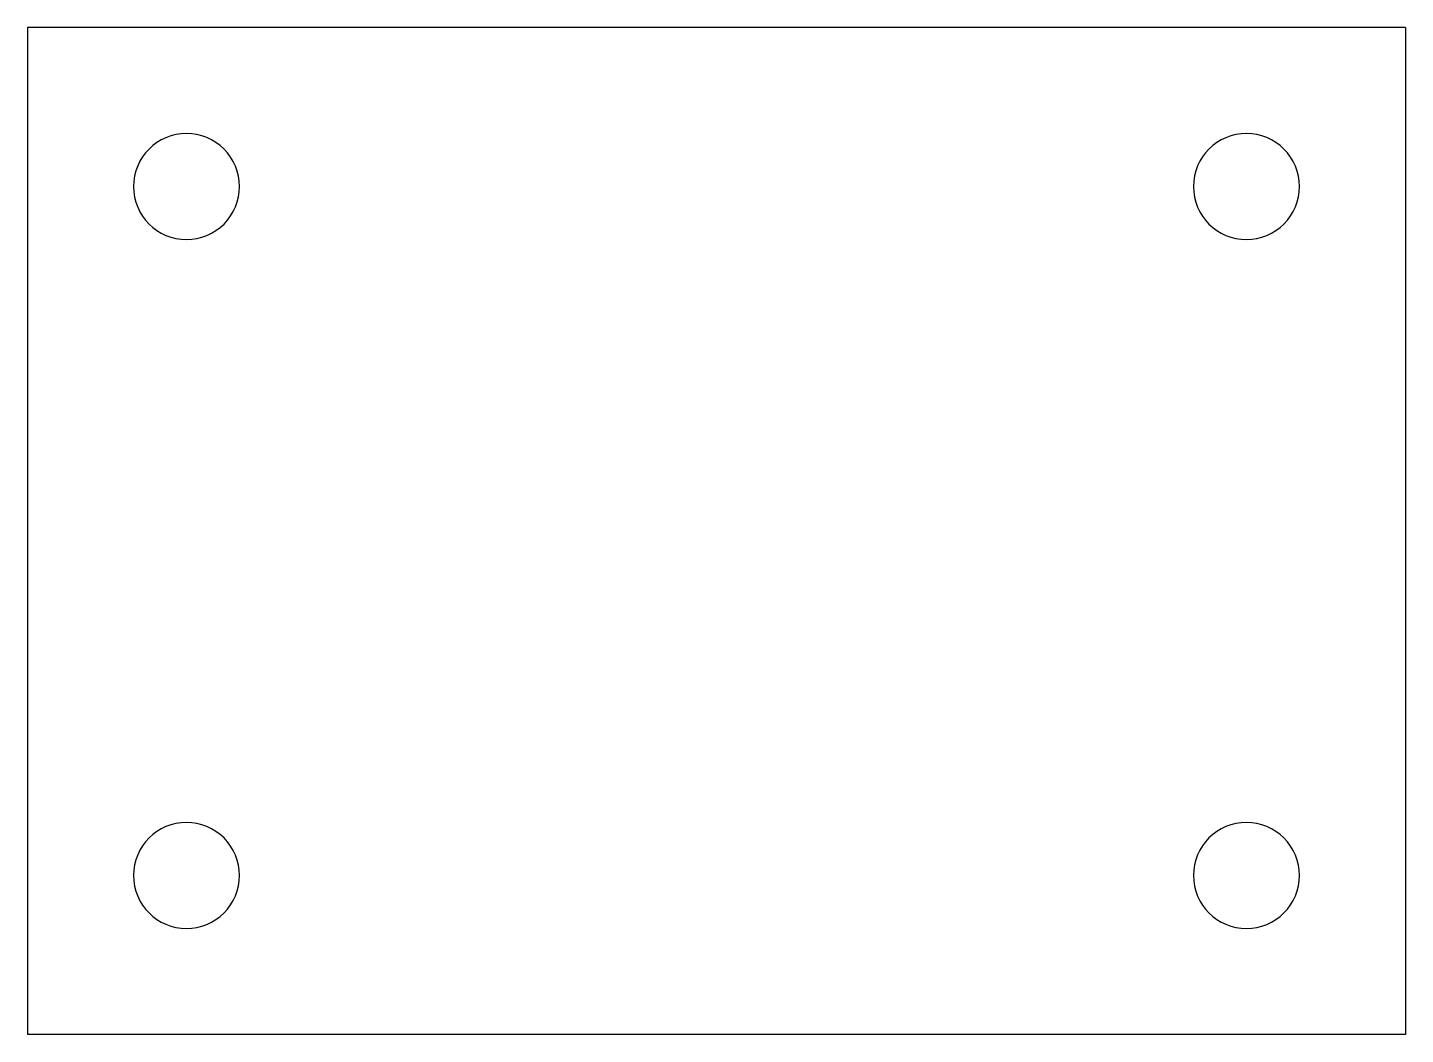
# Model space of a CAD drawing. Extents: x -236 to 290, y -30 to 30.
# Drawn here: x 207.3 to 289.8, y -30.2 to 30.2 of the extents above.
import ezdxf

# ---------------------------------------------------------------- set-up
doc = ezdxf.new("R2010")
doc.units = 0
doc.layers.add('LAYER_1', color=7, linetype='CONTINUOUS')

# ---------------------------------------------------------------- blocks, each defined once
blk = doc.blocks.new('AIGNBL01010002')
at = {"layer": 'LAYER_1'}
blk.add_line((289.8338, 30.1625), (207.2838, 30.1625), dxfattribs=at)
blk = doc.blocks.new('AIGNBL01010003')
at = {"layer": 'LAYER_1'}
blk.add_line((207.2838, 30.1625), (207.2838, -30.1625), dxfattribs=at)
blk = doc.blocks.new('AIGNBL01010004')
at = {"layer": 'LAYER_1'}
blk.add_line((289.8338, -30.1625), (207.2838, -30.1625), dxfattribs=at)
blk = doc.blocks.new('AIGNBL01010005')
at = {"layer": 'LAYER_1'}
blk.add_line((289.8338, 30.1625), (289.8338, -30.1625), dxfattribs=at)
blk = doc.blocks.new('AIGNBL0101000F')
at = {"layer": 'LAYER_1'}
for start, end in [(90.000146, 179.999854), (359.999854, 90.000146), (269.999854, 0.000146), (180.000146, 269.999854)]:
    blk.add_arc((216.8088, 20.6375), 3.175, start, end, dxfattribs=at)
blk = doc.blocks.new('AIGNBL01010010')
at = {"layer": 'LAYER_1'}
for start, end in [(90.000146, 179.999854), (359.999854, 90.000146), (269.999854, 0.000146), (180.000146, 269.999854)]:
    blk.add_arc((216.8088, -20.6375), 3.175, start, end, dxfattribs=at)
blk = doc.blocks.new('AIGNBL01010011')
at = {"layer": 'LAYER_1'}
for start, end in [(90.000146, 179.999854), (359.999854, 90.000146), (269.999854, 0.000146), (180.000146, 269.999854)]:
    blk.add_arc((280.3088, -20.6375), 3.175, start, end, dxfattribs=at)
blk = doc.blocks.new('AIGNBL01010012')
at = {"layer": 'LAYER_1'}
for start, end in [(90.000146, 179.999854), (359.999854, 90.000146), (269.999854, 0.000146), (180.000146, 269.999854)]:
    blk.add_arc((280.3088, 20.6375), 3.175, start, end, dxfattribs=at)

msp = doc.modelspace()

# ---------------------------------------------------------------- block references
at = {"layer": 'LAYER_1'}
for name in ['AIGNBL01010002', 'AIGNBL01010003', 'AIGNBL01010005', 'AIGNBL0101000F', 'AIGNBL01010012', 'AIGNBL01010010', 'AIGNBL01010011', 'AIGNBL01010004']:
    msp.add_blockref(name, (0, 0), dxfattribs=at)

doc.saveas('drawing.dxf')
